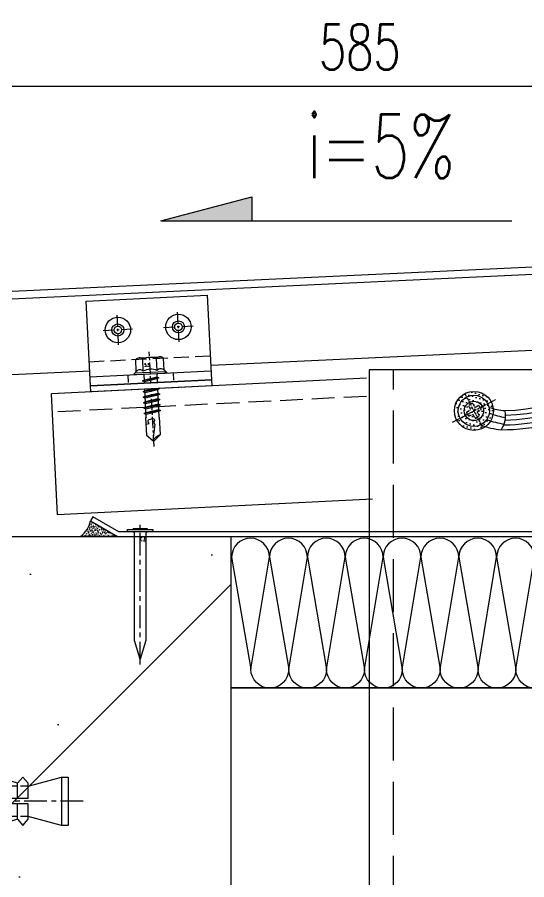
# Model space of a CAD drawing. Extents: x -160106 to 966792, y -663931 to 1550022.
# Drawn here: x -68573.2 to -68405, y -84917.4 to -84632.7 of the extents above; entities that cross this region are included whole.
import ezdxf
from ezdxf.enums import TextEntityAlignment as Align
from ezdxf.xclip import XClip

# ---------------------------------------------------------------- set-up
doc = ezdxf.new("R2010")
doc.units = 0
for name, pattern in [('CENTER', [2, 1.25, -0.25, 0.25, -0.25]), ('DASH', [0.35, 0.25, -0.1]), ('ZN-CENTER', [2, 1.25, -0.25, 0.25, -0.25]), ('ZN-DASH', [0.35, 0.25, -0.1])]:
    doc.linetypes.add(name, pattern=pattern)
for name, color, linetype in [('!ZN1-填充-8', 8, 'Continuous'), ('!ZN1-文字-7', 7, 'Continuous'), ('!ZN1-标注-173', 173, 'Continuous'), ('!ZN3-不锈钢板幕墙-7', 7, 'Continuous'), ('!ZN3-铝板幕墙-3', 3, 'Continuous'), ('!ZN4-辅助材料-1', 1, 'Continuous'), ('!ZN4-配件-11', 11, 'Continuous'), ('!ZN5-钢材投影-40', 40, 'Continuous'), ('!ZN5-钢材断面-2', 2, 'Continuous'), ('!ZN5-铝材投影-112', 112, 'Continuous'), ('!ZN6-虚线-8', 8, 'ZN-DASH'), ('11紧固件', 11, 'Continuous'), ('20剖面图$0$AS-COLN', 6, 'Continuous'), ('20剖面图$0$PUB_HATCH', 8, 'Continuous'), ('3符号', 173, 'Continuous'), ('CEN', 1, 'CENTER'), ('DIM', 173, 'Continuous'), ('Fill', 8, 'Continuous')]:
    doc.layers.add(name, color=color, linetype=linetype)
doc.styles.add('DHTEXT-1', font='ROMANS.shx', dxfattribs={"width": 0.7, "bigfont": 'CHINESE.shx'})
doc.styles.add('卓越符号', font='ROMANS.shx', dxfattribs={"width": 0.7, "bigfont": 'CHINESE.shx'})
doc.dimstyles.new('ZN6', dxfattribs={"dimscale": 6, "dimtxt": 2.5, "dimasz": 1.5, "dimexe": 1, "dimexo": 2, "dimgap": 0.9, "dimtad": 1, "dimdec": 0, "dimdsep": 46, "dimtxsty": 'DHTEXT-1', "dimblk": 'ARCHTICK', "dimcen": 2.5, "dimclrd": 173, "dimclre": 173, "dimclrt": 7, "dimazin": 2, "dimtfac": 1, "dimtdec": 1, "dimtix": 1, "dimtmove": 2, "dimatfit": 3, "dimfxl": 0, "dimtolj": 1, "dimtzin": 0, "dimarcsym": 0})

# ---------------------------------------------------------------- blocks, each defined once
blk = doc.blocks.new('*U1052')
at = {"color": 0, "linetype": 'CENTER', "ltscale": 3}
blk.add_line((-5.42, 0), (20.8, 0), dxfattribs=at)
at = {"linetype": 'ByBlock', "ltscale": 10}
for p, q in [((0, 1.79), (12.38, 1.79)), ((0.98, 2.4), (1.66, -2.4)), ((2.58, 2.4), (3.26, -2.4)), ((4.18, 2.4), (4.86, -2.4)), ((5.78, 2.4), (6.46, -2.4)), ((7.38, 2.4), (8.06, -2.4)), ((8.98, 2.4), (9.66, -2.4)), ((10.58, 2.4), (11.26, -2.4)), ((12.38, -1.79), (0, -1.79))]:
    blk.add_line(p, q, dxfattribs=at)
blk.add_lwpolyline([(-3.3, 0.4), (-3.69, 0.4, -0.147478), (-2.14, 4.75), (0, 4.75), (0, -4.75), (-2.14, -4.75, -0.147478), (-3.69, -0.4), (-3.3, -0.4)], format="xyb", close=True, dxfattribs=at)
for points in [[(1.3, -1.79), (0.63, 1.79), (0.98, 2.4), (1.33, 1.79), (2.01, -1.79), (1.66, -2.4)], [(2.9, -1.79), (2.23, 1.79), (2.58, 2.4), (2.93, 1.79), (3.61, -1.79), (3.26, -2.4)], [(4.5, -1.79), (3.83, 1.79), (4.18, 2.4), (4.53, 1.79), (5.21, -1.79), (4.86, -2.4)], [(6.1, -1.79), (5.43, 1.79), (5.78, 2.4), (6.13, 1.79), (6.81, -1.79), (6.46, -2.4)], [(7.7, -1.79), (7.03, 1.79), (7.38, 2.4), (7.73, 1.79), (8.41, -1.79), (8.06, -2.4)], [(9.3, -1.79), (8.63, 1.79), (8.98, 2.4), (9.33, 1.79), (10.01, -1.79), (9.66, -2.4)], [(10.9, -1.79), (10.23, 1.79), (10.58, 2.4), (10.93, 1.79), (11.61, -1.79), (11.26, -2.4)]]:
    blk.add_lwpolyline(points, close=True, dxfattribs=at)
for points in [[(12.38, -1.79, -0.414214), (12.51, -1.93), (12.51, -1.99), (17.43, -1.99), (19, -0.22), (19, 0.22), (17.43, 1.99), (12.51, 1.99), (12.51, 1.93, -0.396102), (12.38, 1.79)], [(14.29, -1.99), (14.15, -1.03), (13.7, -1.31, -0.530462), (13.02, -1), (12.83, 0.09, -0.651316), (13.4, 0.47), (13.85, 0.18), (14.51, 0.57), (19, -0.22, -0.201226), (17.43, 1.99)]]:
    blk.add_lwpolyline(points, format="xyb", dxfattribs=at)
at = {"layer": 'Defpoints', "color": 0, "ltscale": 10, "style": 'DHTEXT-1', "width": 0.7}
blk.add_text('4.8', height=1, rotation=90, dxfattribs=at).set_placement((-0.49, -1.36), align=Align.CENTER)
blk = doc.blocks.new('*U3475')
h = blk.add_hatch(color=0)
edge = h.paths.add_edge_path()
edge.add_line((-15, 3), (-15, 0))
edge.add_line((-15, 0), (-18, 0))
edge.add_arc((-14.59, -0.41), 3.44, 96.9129, 173.0871, ccw=False)
h = blk.add_hatch(color=0)
edge = h.paths.add_edge_path()
edge.add_line((15, 3), (15, 0))
edge.add_line((15, 0), (18, 0))
edge.add_arc((14.59, -0.41), 3.44, 6.9129, 83.0871)
at = {"color": 0, "linetype": 'CENTER', "ltscale": 6}
blk.add_line((0, -106.22), (0, 22.53), dxfattribs=at)
at = {"linetype": 'ByBlock', "ltscale": 20}
for p, q in [((-4.17, 18.5), (-5, 17.67)), ((-5, 17.67), (5, 17.67)), ((-5, 13.5), (-5, 17.67)), ((-4.17, 18.5), (4.17, 18.5)), ((-4.15, 13.5), (-4.15, 17.67)), ((4.15, 13.5), (4.15, 17.67)), ((4.17, 18.5), (5, 17.67)), ((5, 13.5), (5, 17.67)), ((-9.24, 4.5), (-9.24, 13)), ((-6.93, 13.5), (6.93, 13.5)), ((-4.62, 4.5), (-4.62, 13)), ((4.62, 4.5), (4.62, 13)), ((9.24, 4.5), (9.24, 13)), ((-6.93, 4), (6.93, 4)), ((-5, -8), (-5, 0)), ((-4.15, -8), (-4.15, 0)), ((4.15, -8), (4.15, 0)), ((5, -8), (5, 0)), ((-8, -8.44), (-7.56, -8)), ((-7.56, -8), (7.56, -8)), ((8, -8.44), (7.56, -8))]:
    blk.add_line(p, q, dxfattribs=at)
at = {"linetype": 'DASH', "ltscale": 10}
for p, q in [((-5, -88), (-5, -8)), ((5, -88), (5, -8))]:
    blk.add_line(p, q, dxfattribs=at)
at = {"ltscale": 10}
for p, q in [((-7, -77.95), (-7, -75.95)), ((-0.89, -88), (-0.89, -75.95)), ((0.89, -88), (0.89, -75.95)), ((7, -77.95), (7, -75.95)), ((-8, -77.95), (-0.89, -77.95)), ((-5.96, -84.5), (-8, -77.95)), ((0.89, -77.95), (8, -77.95)), ((5.96, -84.5), (8, -77.95)), ((-5.96, -84.5), (-0.89, -84.5)), ((0.89, -84.5), (5.96, -84.5)), ((-5.96, -88), (-0.89, -88)), ((0.89, -88), (5.96, -88))]:
    blk.add_line(p, q, dxfattribs=at)
at = {"color": 0}
for points in [[(-15, 3), (-15, 0), (-18, 0, -0.345178)], [(15, 3), (15, 0), (18, 0, 0.345178)]]:
    blk.add_lwpolyline(points, format="xyb", close=True, dxfattribs=at)
at = {"linetype": 'ByBlock', "ltscale": 20}
blk.add_lwpolyline([(15, 0), (15, 4), (-15, 4), (-15, 0)], close=True, dxfattribs=at)
at = {"ltscale": 10}
blk.add_lwpolyline([(-8, -8.44), (8, -8.44), (8, -75.95), (-8, -75.95)], close=True, dxfattribs=at)
for points in [[(-5.96, -84.5), (-8, -86.25), (-5.96, -88)], [(5.96, -84.5), (8, -86.25), (5.96, -88)]]:
    blk.add_lwpolyline(points, dxfattribs=at)
at = {"linetype": 'ByBlock', "ltscale": 20}
for points in [[(5, -88), (8, -98.98), (8, -101.25), (-8, -101.25), (-8, -98.98), (-5, -88)], [(8, -98.98), (-8, -98.98)]]:
    blk.add_lwpolyline(points, dxfattribs=at)
for centre, radius, start, end in [((-6.93, 7.92), 5.58, 65.5673, 114.4327), ((0, -8.08), 21.58, 77.6432, 102.3568), ((6.93, 7.92), 5.58, 65.5673, 114.4327), ((-6.93, 9.58), 5.58, 245.5673, 294.4327), ((0, 25.58), 21.58, 257.6432, 282.3568), ((6.93, 9.58), 5.58, 245.5673, 294.4327)]:
    blk.add_arc(centre, radius, start, end, dxfattribs=at)
at = {"layer": 'Defpoints', "color": 0, "ltscale": 10, "style": 'DHTEXT-1', "width": 0.7}
blk.add_text('M10', height=3, rotation=90, dxfattribs=at).set_placement((4.22, -30.11), align=Align.CENTER)
blk = doc.blocks.new('ZT_角钢(填充)_50X50X5')
at = {"layer": '!ZN1-填充-8'}
h = blk.add_hatch(dxfattribs=at)
h.set_pattern_fill('ANSI32', color=256, scale=0.6, style=0)
h.set_pattern_definition([(45, (-11702.1455, -65281.3866), (-4.04111525, 4.04111525), []), (45, (-11699.4514, -65281.3866), (-4.04111525, 4.04111525), [])])
h.paths.add_polyline_path([(50, 3.33, 0.414214), (48.33, 5), (10.5, 5, -0.414214), (5, 10.5), (5, 48.33, 0.414214), (3.33, 50), (0, 50), (0, 0), (50, 0)])
at = {"layer": '!ZN5-钢材断面-2'}
blk.add_lwpolyline([(0, 0), (0, 50), (3.33, 50, -0.414214), (5, 48.33), (5, 10.5, 0.414214), (10.5, 5), (48.33, 5, -0.414214), (50, 3.33), (50, 0), (0, 0)], format="xyb", dxfattribs=at)
blk = doc.blocks.new('*U2368')
at = {"layer": '!ZN5-钢材断面-2', "extrusion": (0, 0, -1), "zscale": -1, "rotation": 90}
blk.add_blockref('ZT_角钢(填充)_50X50X5', (0, 0), dxfattribs=at)
blk = doc.blocks.new('20210422110448')
at = {"layer": '!ZN1-填充-8'}
h = blk.add_hatch(dxfattribs=at)
h.set_pattern_fill('ANSI35', color=256, scale=10, angle=-60, style=0)
h.set_pattern_definition([(345, (-31053.6934, 55056.7417), (0.64704761, 2.41481457), []), (345, (-31052.8095, 55055.2108), (0.64704761, 2.41481457), [3.125, -0.625, 0, -0.625])])
edge = h.paths.add_edge_path()
edge.add_arc((104.09, 123.94), 138.7, -138.627, -120.9228)
edge.add_line((32.81, 4.95), (11.34, 4.95))
edge.add_line((11.34, 4.95), (11.34, 2.45))
edge.add_line((11.34, 2.45), (0, 2.45))
edge.add_line((0, 2.45), (0, 20.5))
edge.add_line((0, 20.5), (0, 20.5))
edge.add_line((0, 20.5), (0, 32.27))
at = {"layer": 'Fill', "ltscale": 30}
h = blk.add_hatch(dxfattribs=at)
h.set_pattern_fill('ANSI38', color=256, scale=0.4, angle=-180, style=0)
h.set_pattern_definition([(225, (48.33333, 2.455), (0.449013, -0.449013), []), (315, (48.33333, 2.455), (1.347038, -0.449013), [1.5875, -0.9525])])
h.paths.add_polyline_path([(48.33, 0.45), (48.33, 2.45), (11.34, 2.45), (11.34, 0.45)])
at = {"layer": '!ZN4-辅助材料-1'}
blk.add_line((11.34, 2.45), (0, 2.45), dxfattribs=at)
blk.add_arc((104.08, 123.94), 138.7, 221.3727, 239.0773, dxfattribs=at)
at = {"layer": '11紧固件', "ltscale": 30}
blk.add_lwpolyline([(48.33, 0.45), (48.33, 2.45), (11.34, 2.45), (11.34, 0.45), (48.33, 0.45)], dxfattribs=at)
at = {"layer": '!ZN4-配件-11', "color": 1, "rotation": 270}
for name, p in [('*U3475', (5, 24.87)), ('*U1052', (20.49, 4.95))]:
    blk.add_blockref(name, p, dxfattribs=at)
at = {"layer": '!ZN4-配件-11', "xscale": -1, "rotation": 270}
blk.add_blockref('*U2368', (0, -4.55), dxfattribs=at)
blk = doc.blocks.new('*U1991')
at = {"ltscale": 10}
for p, q in [((-5.45, -3.46), (-5.45, 3.46)), ((-1.02, 4.62), (-4.95, 4.62)), ((-0.55, -5.12), (-0.55, 5.12)), ((-0.17, 5.48), (0, 4.84)), ((0, -4.84), (0, 4.84)), ((-1.02, 2.31), (-4.95, 2.31)), ((0, 2.08), (14.29, 2.08)), ((1.42, 2.73), (2.2, -2.73)), ((3.22, 2.73), (4, -2.73)), ((5.02, 2.73), (5.8, -2.73)), ((6.82, 2.73), (7.6, -2.73)), ((8.62, 2.73), (9.4, -2.73)), ((10.42, 2.73), (11.2, -2.73)), ((12.22, 2.73), (13, -2.73)), ((-1.02, -2.31), (-4.95, -2.31)), ((14.29, -2.09), (0, -2.09)), ((-1.02, -4.62), (-4.95, -4.62)), ((-0.17, -5.48), (0, -4.84))]:
    blk.add_line(p, q, dxfattribs=at)
at = {"color": 0, "linetype": 'ZN-CENTER', "ltscale": 3}
blk.add_line((24, 0), (-7.28, 0), dxfattribs=at)
at = {"ltscale": 10}
for points in [[(1.83, -2.09), (1.05, 2.08), (1.42, 2.73), (1.79, 2.08), (2.57, -2.09), (2.2, -2.73)], [(3.63, -2.09), (2.85, 2.08), (3.22, 2.73), (3.59, 2.08), (4.37, -2.09), (4, -2.73)], [(5.43, -2.09), (4.65, 2.08), (5.02, 2.73), (5.39, 2.08), (6.17, -2.09), (5.8, -2.73)], [(7.23, -2.09), (6.45, 2.08), (6.82, 2.73), (7.19, 2.08), (7.97, -2.09), (7.6, -2.73)], [(9.03, -2.09), (8.25, 2.08), (8.62, 2.73), (8.99, 2.08), (9.77, -2.09), (9.4, -2.73)], [(10.83, -2.09), (10.05, 2.08), (10.42, 2.73), (10.79, 2.08), (11.57, -2.09), (11.2, -2.73)], [(12.63, -2.09), (11.85, 2.08), (12.22, 2.73), (12.59, 2.08), (13.37, -2.09), (13, -2.73)]]:
    blk.add_lwpolyline(points, close=True, dxfattribs=at)
for points in [[(14.29, -2.09, -0.414214), (14.45, -2.24), (14.45, -2.32), (20.18, -2.32), (22, -0.26), (22, 0.26), (20.18, 2.32), (14.45, 2.32), (14.45, 2.24, -0.414214), (14.29, 2.08)], [(16.51, -2.32), (16.36, -1.2), (15.83, -1.52, -0.530462), (15.03, -1.17), (14.81, 0.1, -0.651316), (15.47, 0.54), (16, 0.21), (16.77, 0.66), (22, -0.26, -0.201226), (20.18, 2.32)]]:
    blk.add_lwpolyline(points, format="xyb", dxfattribs=at)
for centre, radius, start, end in [((-3.87, 3.46), 1.58, 133.1736, 226.8264), ((0.07, 3.46), 1.58, 133.1736, 226.8264), ((7.48, -2.87), 11.32, 132.4922, 138.6064), ((0.13, 0), 5.58, 155.5673, 204.4327), ((4.07, 0), 5.58, 155.5673, 204.4327), ((-3.87, -3.46), 1.58, 133.1736, 226.8264), ((0.07, -3.46), 1.58, 133.1736, 226.8264), ((7.48, 2.87), 11.32, 221.3936, 227.5078)]:
    blk.add_arc(centre, radius, start, end, dxfattribs=at)
at = {"layer": 'Defpoints', "color": 0, "ltscale": 10, "style": 'DHTEXT-1', "width": 0.7}
blk.add_text('5.5', height=1, rotation=90, dxfattribs=at).set_placement((-2.46, -0.93), align=Align.CENTER)
blk = doc.blocks.new('*U2070')
at = {"color": 0, "linetype": 'CENTER', "ltscale": 3}
for p, q in [((0, 4.88), (0, -4.88)), ((4.88, 0), (-4.88, 0))]:
    blk.add_line(p, q, dxfattribs=at)
at = {"linetype": 'ByBlock', "ltscale": 10}
for radius in [4.2, 2, 1.23]:
    blk.add_circle((0, 0), radius, dxfattribs=at)
blk = doc.blocks.new('*U2372')
at = {"layer": '!ZN1-填充-8'}
h = blk.add_hatch(dxfattribs=at)
h.set_pattern_fill('NET3', color=256, scale=0.75, angle=180, style=0)
h.set_pattern_definition([(180, (-1731.706, 294.7402), (-3e-16, -2.38125), []), (240, (-1731.706, 294.7402), (2.062223, -1.190625), []), (300, (-1731.706, 294.7402), (2.062223, 1.190625), [])])
h.paths.add_polyline_path([(20, 0), (-20, 0), (-20, -2), (20, -2)])
at = {"ltscale": 0.125}
blk.add_wipeout([(-20, -30), (20, -30), (20, -5), (-20, -5)], dxfattribs=at).dxf.layer = '!ZN6-虚线-8'
at = {"layer": '!ZN5-铝材投影-112', "ltscale": 0.25}
blk.add_line((-20, -5), (20, -5), dxfattribs=at)
at = {"layer": '!ZN5-铝材投影-112'}
blk.add_lwpolyline([(20, -2), (-20, -2), (-20, -30), (20, -30)], close=True, dxfattribs=at)
at = {"layer": '!ZN6-虚线-8', "linetype": 'ZN-DASH', "ltscale": 10}
for p, q in [((-7.5, -5), (-7.5, -2)), ((7.5, -5), (7.5, -2))]:
    blk.add_line(p, q, dxfattribs=at)
at = {"layer": '!ZN6-虚线-8', "color": 8, "linetype": 'ZN-DASH', "ltscale": 20}
blk.add_line((-20, -10), (20, -10), dxfattribs=at)
at = {"layer": '!ZN4-配件-11', "color": 1, "xscale": -1, "rotation": 270}
for name, p in [('*U1991', (0, -5)), ('*U2070', (-10, -20)), ('*U2070', (10, -20))]:
    blk.add_blockref(name, p, dxfattribs=at)
at = {"ltscale": 0.25}
blk.add_wipeout([(20, 0), (20, -2), (-20, -2), (-20, 0)], dxfattribs=at).dxf.layer = '!ZN4-辅助材料-1'
at = {"layer": '!ZN4-辅助材料-1'}
blk.add_lwpolyline([(20, 0), (-20, 0), (-20, -2), (20, -2)], close=True, dxfattribs=at)
blk = doc.blocks.new('*U2373')
at = {"linetype": 'ByBlock', "ltscale": 10}
for p, q in [((-0.8, 4.2), (-0.8, -4.2)), ((0, 4.2), (-0.8, 4.2)), ((0, -4.2), (0, 4.2)), ((-1.1, 2.28), (-1.1, -2.28)), ((-0.95, 2.33), (-0.95, -2.33)), ((-0.8, -4.2), (0, -4.2))]:
    blk.add_line(p, q, dxfattribs=at)
at = {"color": 0, "linetype": 'ZN-CENTER', "ltscale": 6}
blk.add_line((43.76, 0), (-2.33, 0), dxfattribs=at)
at = {"linetype": 'ByBlock', "ltscale": 10}
blk.add_lwpolyline([(0, -2.52, -0.414214), (0.67, -1.85), (35.87, -1.85), (42, 0), (35.87, 1.85), (0.67, 1.85, -0.414214), (0, 2.52)], format="xyb", dxfattribs=at)
for centre, start, end in [((-1.12, 2.61), 272.9951, 344.3665), ((-1.12, -2.61), 15.6335, 87.0049)]:
    blk.add_arc(centre, 0.329, start, end, dxfattribs=at)
at = {"layer": 'Defpoints', "color": 0, "ltscale": 10, "style": 'DHTEXT-1', "width": 0.7}
blk.add_text('3.7', height=1.125, rotation=90, dxfattribs=at).set_placement((3.09, -0.93), align=Align.CENTER)
blk = doc.blocks.new('fldx')
h = blk.add_hatch()
h.set_pattern_fill('DOTS', color=256, angle=45, style=0)
h.set_pattern_definition([(45, (-6059.4724, -1072.3476), (-0.561266, 1.68379802), [0, -1.5875])])
h.paths.add_polyline_path([(19.49, 32.64, 1), (3.4, 32.64, 1)])
h = blk.add_hatch()
h.set_pattern_fill('DOTS', color=256, angle=45, style=0)
h.set_pattern_definition([(45, (-6059.4724, -1162.3476), (-0.561266, 1.68379802), [0, -1.5875])])
h.paths.add_polyline_path([(19.49, -57.36, 1), (3.4, -57.36, 1)])
at = {"layer": '!ZN1-标注-173'}
blk.add_line((18.18, -57.67), (17.18, -57.67), dxfattribs=at)
blk.add_line((17.18, -57.67), (17.18, -57.67))
for centre in [(11.45, 32.64), (11.45, -57.36)]:
    blk.add_circle(centre, 8.04)
at = {"color": 4, "linetype": 'ByBlock'}
for centre, radius in [((11.45, 32.64), 6.46), ((11.45, 32.64), 4), ((11.45, -57.36), 6.46), ((11.45, -57.36), 4)]:
    blk.add_circle(centre, radius, dxfattribs=at)
for centre, radius, start, end in [((-3.45, 8.5), 32.36, 33.3012, 48.7001), ((-4.22, 5.26), 32.36, 35.5939, 48.7001), ((-3.45, 8.5), 24.36, 31.4964, 47.2287), ((-6.2, 3.24), 32.36, 36.1342, 48.3888), ((14.9, 30.67), 9.75, 284.3816, 333.1611), ((-48.93, -12.36), 82.18, 331.9581, 28.0419), ((-48.93, -12.36), 76.18, 333.286, 26.714), ((-48.93, -12.36), 78.18, 333.1628, 26.8372), ((-48.93, -12.36), 80.18, 332.7336, 27.2664), ((-49.92, -12.36), 75.17, 333.4377, 26.5623), ((-3.45, -33.23), 24.36, 312.7713, 328.5036), ((14.9, -55.4), 9.75, 26.8389, 75.6184), ((-6.2, -27.97), 32.36, 311.6112, 323.8658), ((-4.22, -29.98), 32.36, 311.2999, 324.4061), ((-3.45, -33.23), 32.36, 311.2999, 326.6988)]:
    blk.add_arc(centre, radius, start, end, dxfattribs=at)
at = {"layer": 'CEN', "linetype": 'ZN-CENTER'}
for p, q in [((11.45, 42.65), (11.45, 22.63)), ((3.32, 32.64), (19.4, 32.64)), ((8.55, 33.64), (10.45, 33.64)), ((10.45, 35.54), (10.45, 33.64)), ((12.45, 35.54), (12.45, 33.64)), ((12.45, 33.64), (14.35, 33.64)), ((8.55, 31.64), (10.45, 31.64)), ((10.45, 31.64), (10.45, 29.74)), ((12.45, 31.64), (14.35, 31.64)), ((12.45, 31.64), (12.45, 29.74)), ((11.45, -67.37), (11.45, -47.35)), ((8.55, -56.36), (10.45, -56.36)), ((10.45, -56.36), (10.45, -54.46)), ((12.45, -56.36), (12.45, -54.46)), ((12.45, -56.36), (14.35, -56.36)), ((3.36, -57.36), (19.44, -57.36)), ((8.55, -58.36), (10.45, -58.36)), ((10.45, -60.26), (10.45, -58.36)), ((12.45, -60.26), (12.45, -58.36)), ((12.45, -58.36), (14.35, -58.36))]:
    blk.add_line(p, q, dxfattribs=at)
for centre, start, end in [((11.45, 32.64), 70.9815, 109.0185), ((11.45, 32.64), 160.9818, 199.0187), ((11.45, 32.64), 340.9813, 19.0182), ((11.45, 32.64), 250.9815, 289.0185), ((11.45, -57.36), 160.9813, 199.0182), ((11.45, -57.36), 70.9815, 109.0185), ((11.45, -57.36), 340.9818, 19.0187), ((11.45, -57.36), 250.9815, 289.0185)]:
    blk.add_arc(centre, 3.07, start, end, dxfattribs=at)
blk = doc.blocks.new('20250828170426')
at = {"layer": '!ZN1-填充-8'}
h = blk.add_hatch(dxfattribs=at)
h.set_pattern_fill('AR-SAND', color=256, scale=0.5, style=0)
h.set_pattern_definition([(37.5, (116066.8678, 31737.512), (-0.031496679, 0.9634118845), [0, -0.76, 0, -0.85, 0, -0.8125]), (7.5, (116066.8678, 31737.512), (0.884888353, 1.411073033), [0, -0.41, 0, -0.685, 0, -0.2625]), (327.5, (116066.2528, 31737.512), (1.557070931, 0.002829527), [0, -0.25, 0, -0.9, 0, -1.175]), (317.5, (116066.2528, 31737.512), (1.503063302, 0.438837782), [0, -0.125, 0, -0.59, 0, -0.675])])
edge = h.paths.add_edge_path()
edge.add_line((-548.75, 13150), (-537.5, 13150))
edge.add_line((-537.5, 13150), (-546.44, 13155.16))
edge.add_ellipse((-556.67, 13156.64), major_axis=(-7.31, -7.31), ratio=1, start_angle=95.0307, end_angle=126.7718, ccw=False)
at = {"layer": '20剖面图$0$PUB_HATCH'}
h = blk.add_hatch(dxfattribs=at)
h.set_pattern_fill('钢筋混凝土', color=256, scale=30, style=0)
h.set_pattern_definition([(45, (1530822.114, -568207.45), (-53.0330086, 53.0330086), []), (50, (1530822.11, -568207.45), (215.178055, -18.82564), [22.5, -247.5]), (355, (1530822.11, -568207.45), (-41.6254, 225.65764), [18, -198]), (100.4514, (1530840.05, -568209.02), (173.552815, 206.831863), [19.122057, -210.342634]), (46.1842, (1530822.11, -568147.45), (320.172315, -49.655704), [33.75, -371.25]), (96.6356, (1530848.8, -568151.6), (280.39881, 292.23536), [28.683086, -315.5139]), (351.1842, (1530822.1, -568147.45), (280.398584, 292.23558), [27, -297]), (21, (1530852.11, -568162.45), (179.072116, -120.785667), [22.5, -247.5]), (326, (1530852.11, -568162.45), (72.9946, 217.545014), [18, -198]), (71.4514, (1530867.04, -568172.52), (252.066789, 96.75915), [19.122057, -210.342634]), (37.5, (1530822.114, -568207.45), (3.6479566, 99.868156), [0, -195.6, 0, -201, 0, -198.75]), (7.5, (1530822.11, -568207.45), (78.920861, 118.3235136), [0, -114.6, 0, -191.1, 0, -75.75]), (327.5, (1530755.214, -568207.45), (160.146731, -6.7664615), [0, -75, 0, -234, 0, -310.5]), (317.5, (1530725.21, -568207.45), (174.955851, 30.031495), [0, -97.5, 0, -155.4, 0, -220.5])])
h.paths.add_polyline_path([(-650, 12550), (-500, 12550), (-500, 13150), (-650, 13150)])
at = {"layer": '!ZN1-填充-8'}
blk.add_lwpolyline([(-500, 13150), (-282, 13150), (-282, 13100), (-500, 13100)], close=True, dxfattribs=at)
at = {"layer": '!ZN3-不锈钢板幕墙-7', "ltscale": 4}
blk.add_lwpolyline([(-501.5, 13151.5), (-501.5, 13151.5), (-537.1, 13151.5), (-545.69, 13156.46), (-546.44, 13155.16), (-537.5, 13150), (-500, 13150), (-500, 13150), (-335.4, 13150), (-335.4, 13164.79), (-340.56, 13173.73), (-341.86, 13172.98), (-336.9, 13164.39), (-336.9, 13151.5)], close=True, dxfattribs=at)
at = {"layer": '!ZN3-铝板幕墙-3'}
for p, q in [((-165, 13250), (-750, 13222.5)), ((-164.88, 13247.5), (-749.88, 13220)), ((-225, 13219.65), (-725, 13196.14))]:
    blk.add_line(p, q, dxfattribs=at)
at = {"layer": '!ZN4-辅助材料-1', "ltscale": 4}
blk.add_line((-500, 13100), (-282, 13100), dxfattribs=at)
blk.add_lwpolyline([(-546.44, 13155.16), (-537.5, 13150), (-537.5, 13150), (-549.71, 13150, 0.198373), (-546.44, 13155.16)], format="xyb", dxfattribs=at)
at = {"layer": '!ZN5-钢材投影-40', "ltscale": 0.3}
for p, q in [((-454.4, 13205), (-454.4, 12831.04)), ((-254.4, 13205), (-454.4, 13205))]:
    blk.add_line(p, q, dxfattribs=at)
at = {"layer": '!ZN5-钢材投影-40'}
for p, q in [((-455.32, 13202.24), (-559.32, 13197.04)), ((-557.32, 13157.09), (-559.32, 13197.04)), ((-453.32, 13162.29), (-557.32, 13157.09))]:
    blk.add_line(p, q, dxfattribs=at)
at = {"layer": '!ZN6-虚线-8', "color": 8, "linetype": 'ZN-DASH', "ltscale": 70}
blk.add_line((-446.4, 12831.04), (-446.4, 13205), dxfattribs=at)
at = {"layer": '!ZN6-虚线-8', "ltscale": 30}
blk.add_line((-455.32, 13196.23), (-559.02, 13191.04), dxfattribs=at)
at = {"layer": '20剖面图$0$AS-COLN'}
for p in [(-650, 13150), (-500, 12550)]:
    blk.add_line(p, (-500, 13150), dxfattribs=at)
at = {"layer": 'Fill'}
blk.add_lwpolyline([(-393.47, 13106.16, -1), (-405.97, 13106.16), (-399.81, 13143.15, 1), (-412.31, 13143.15), (-405.97, 13106.16, -1), (-418.47, 13106.16), (-412.31, 13143.15, 1), (-424.81, 13143.15), (-418.47, 13106.16, -1), (-430.97, 13106.16), (-424.81, 13143.15, 1), (-437.31, 13143.15), (-430.97, 13106.16, -1), (-443.47, 13106.16), (-437.31, 13143.15, 1), (-449.81, 13143.15), (-443.47, 13106.16, -1), (-455.97, 13106.16), (-449.81, 13143.15, 1), (-462.31, 13143.15), (-455.97, 13106.16, -1), (-468.47, 13106.16), (-462.31, 13143.15, 1), (-474.81, 13143.15), (-468.47, 13106.16, -1), (-480.97, 13106.16), (-474.81, 13143.15, 1), (-487.31, 13143.15), (-480.97, 13106.16, -1), (-493.47, 13106.16), (-487.31, 13143.15, 1), (-499.81, 13143.15), (-493.47, 13106.16)], format="xyb", dxfattribs=at)
at = {"layer": '!ZN1-文字-7', "ltscale": 20, "rotation": 180}
blk.add_blockref('20210422110448', (-650, 13087.45), dxfattribs=at)
at = {"layer": '!ZN4-配件-11', "color": 1, "xscale": -1.000000000000005, "rotation": 90}
blk.add_blockref('*U2373', (-530, 13151.5), dxfattribs=at)
at = {"xscale": 0.7999999999999995, "yscale": 0.7999999999999995, "zscale": 0.7999999999999995, "rotation": 297.839202224568}
blk.add_blockref('fldx', (-383.53, 13220.97), dxfattribs=at)
at = {"xscale": -1, "rotation": 182.8624052261059}
blk.add_blockref('*U2372', (-526.38, 13198.68), dxfattribs=at)
blk = doc.blocks.new('*U1233')
blk.add_hatch(color=256).paths.add_polyline_path([(-7.096, 1.321), (-12.096, 0), (-7.096, 0)])
for p, q in [((-12.096, 0), (-7.096, 1.321)), ((-7.096, 1.321), (-7.096, 0)), ((-12.096, 0), (7.215, 0))]:
    blk.add_line(p, q)
at = {"color": 0, "style": '卓越符号', "width": 0.7, "flags": 8}
blk.add_attdef('I=3%', text='', height=3.5, dxfattribs=at).set_placement((0, 1.308), align=Align.BOTTOM_CENTER)
blk = doc.blocks.new('_ArchTick')
at = {"color": 0, "linetype": 'ByBlock', "const_width": 0.4}
blk.add_lwpolyline([(-0.5, -0.5), (0.5, 0.5)], dxfattribs=at)
blk = doc.blocks.new('*D1871')
at = {"layer": 'Defpoints', "color": 0, "ltscale": 60, "transparency": 16777216}
for p in [(-68167.6, -84655.44), (-68167.6, -84702.33), (-68752.6, -84731.58)]:
    blk.add_point(p, dxfattribs=at)
at = {"layer": 'DIM', "color": 173, "linetype": 'ByBlock', "lineweight": -2, "ltscale": 60, "transparency": 16777216}
for p, q in [((-68752.6, -84719.58), (-68752.6, -84649.44)), ((-68167.6, -84690.33), (-68167.6, -84649.44)), ((-68752.6, -84655.44), (-68167.6, -84655.44))]:
    blk.add_line(p, q, dxfattribs=at)
at = {"layer": 'DIM', "color": 173, "lineweight": -2, "ltscale": 60, "transparency": 16777216, "xscale": 9, "yscale": 9, "zscale": 9, "rotation": 180}
blk.add_blockref('_ArchTick', (-68752.6, -84655.44), dxfattribs=at)
at = {"layer": 'DIM', "color": 173, "lineweight": -2, "ltscale": 60, "transparency": 16777216, "xscale": 9, "yscale": 9, "zscale": 9}
blk.add_blockref('_ArchTick', (-68167.6, -84655.44), dxfattribs=at)
at = {"layer": 'DIM', "color": 7, "ltscale": 60, "transparency": 16777216, "insert": (-68460.1, -84642.54), "char_height": 15, "attachment_point": 5, "style": 'DHTEXT-1'}
blk.add_mtext('\\A1;585', dxfattribs=at)

msp = doc.modelspace()

# ---------------------------------------------------------------- block references
at = {"ltscale": 40}
ref = msp.add_blockref('20250828170426', (-68002.6, -97954.08), dxfattribs=at)
XClip(ref).set_block_clipping_path([(-1183.6332781368, 11336.7292181165), (77.2482194211, 13367.0862453856)])

# ---------------------------------------------------------------- next in the draw order: block references
at = {"layer": '3符号', "color": 7}
ref = msp.add_blockref('*U1233', (-68453.16, -84699.93), dxfattribs=dict(at, xscale=6, yscale=6, zscale=6))
ref.add_attrib('I=3%', 'i=5%', dxfattribs={"layer": '0', "color": 0, "height": 21, "style": '卓越符号', "width": 0.7}).set_placement((-68453.16, -84692.08), align=Align.BOTTOM_CENTER)

# ---------------------------------------------------------------- next in the draw order: dimensions: what is measured, and where the dimension line sits
at = {"layer": 'DIM', "ltscale": 60}
dim = msp.add_linear_dim(base=(-68167.6, -84655.44), p1=(-68752.6, -84731.58), p2=(-68167.6, -84702.33), dimstyle='ZN6', dxfattribs=at)
dim.commit()
dim.dimension.update_dxf_attribs({"geometry": '*D1871', "text_midpoint": (-68460.1, -84642.54)})

doc.saveas('drawing.dxf')
